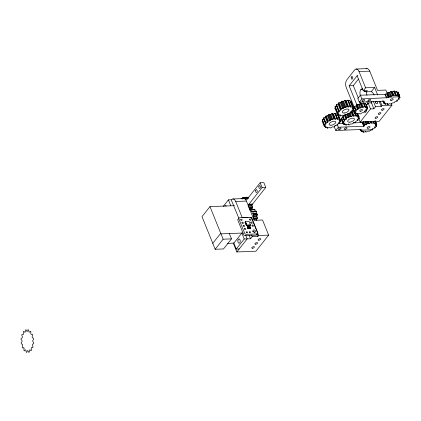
<?xml version="1.0" encoding="UTF-8"?>
<svg xmlns="http://www.w3.org/2000/svg" width="421" height="421" viewBox="0 0 421 421"><rect width="100%" height="100%" fill="white"/><g stroke="black" fill="none" stroke-linecap="round" stroke-linejoin="round"><path stroke-width="0.63" d="M245.843 223.025L245.311 222.862L245.764 222.883M246.011 223.409L245.501 223.34L245.985 223.377M246.201 223.883L245.696 223.814L246.18 223.856M246.417 224.446L245.98 224.525L246.369 224.504M246.601 224.861L246.075 224.761L246.564 224.803M247.032 225.324L247.174 225.682L247.111 225.214M247.527 225.203L247.653 225.667L247.553 225.193M248.479 225.167L248.606 225.63L248.506 225.156M248.958 225.151L249.085 225.609L248.979 225.135M242.564 199.017L242.754 197.444L243.149 197.296L243.743 198.575L244.133 198.57L244.648 197.275L245.048 197.412L245.338 198.98L245.701 199.244L246.464 198.428L246.78 199.643L260.141 182.767L263.83 182.625L265.767 187.413L252.574 204.08L251.932 205.385L252.642 207.79L251.779 208.232L249.321 208.327M396.782 99.982L397.203 101.029L396.671 101.419L395.272 101.535L394.688 101.871L394.43 102.724L392.062 103.029L391.241 103.945L390.556 104.124L390.009 103.561L387.52 104.524L387.562 103.729L387.052 103.677L385.552 104.313L385.115 104.182L384.694 103.134M387.246 93.662L385.041 94.278L360.376 95.23L357.797 98.482L359.281 102.156L361.855 98.898L388.151 97.672L388.73 97.33L387.246 93.662L387.509 92.809L389.878 92.509L390.699 91.594L391.383 91.415L391.93 91.973L394.419 91.01L394.377 91.804L396.819 91.357L398.303 95.025L397.677 95.935L399.703 96.067L398.587 96.951L398.65 97.267L399.95 97.277L399.882 97.646L398.255 98.756L399.145 99.119L396.866 100.372L397.203 101.029M398.303 95.025L395.861 95.472L395.903 94.678L394.419 91.01M356.971 114.307L357.218 113.459L354.977 113.523L355.861 112.286L354.561 112.27L356.334 110.765L355.619 110.297L356.024 109.886L358.097 109.15L356.661 105.592L356.724 104.792L359.234 104.319L360.739 103.224L362.723 107.339L364.728 106.492L365.286 106.524L365.044 107.371L365.465 107.523L367.28 107.308L366.312 108.218L366.402 108.544L367.696 108.555L367.628 108.928L365.923 110.065L366.638 110.534L364.16 111.681L364.102 112.481L363.476 112.817L362.281 112.696L360.081 114.049L359.534 113.491L358.892 113.554L357.529 114.338L356.971 114.307L356.492 113.123M358.097 109.15L358.16 108.35L356.724 104.792M252.916 213.894L253.8 214.31L253.9 215.026L253.216 216.036L253.795 218.615L257.368 218.478L256.794 215.894L257.478 214.889L257.373 214.173L256.489 213.757L252.916 213.894L252.989 211.731L252.705 211.184L251.842 211.616L251.479 211.231L251.305 209.616L250.916 209.39L250.311 210.547L249.895 210.532M385.115 104.182L385.741 103.271L383.72 103.14L384.836 102.25L384.773 101.94L383.473 101.924L384.262 101.193L359.281 102.156M353.124 108.718L354.629 107.623M366.191 105.371L366.259 105.003L367.696 108.555M256.489 213.757L256.284 211.047L251.479 211.231M251.779 208.232L251.653 208.879L249.195 208.974M248.458 228.05L247.974 228.619L247.353 227.077L247.669 226.677L249.937 226.587L250.558 228.129L250.237 228.529L247.974 228.619L248.458 228.05L250.558 228.129L248.506 228.166M338.905 122.248L339.363 123.379L338.968 123.79L337.447 124.148L336.974 124.527L337.132 125.253L335.232 125.632L333.5 127.1L332.585 126.753L330.959 127.863L330.285 127.995L329.917 127.347L329.311 127.4L327.396 128.168L327.622 127.321L325.638 127.779L324.817 126.468M325.27 127.595L326.065 126.679L324.354 126.674L324.233 126.368L325.486 125.179L324.291 125.053L324.438 124.669L325.933 124.016L326.196 123.621L325.465 123.164L325.859 122.753L327.859 122.016L325.649 116.207L327.543 115.833L329.275 114.359L330.848 114.507L331.816 113.602L332.49 113.465L332.864 114.112L333.464 114.059L335.379 113.291L337.432 118.375L337.205 119.217L339.189 118.764L339.558 118.943L338.768 119.859L339.005 120.101L340.478 119.864L340.594 120.174L339.363 121.022L339.347 121.364L340.536 121.485L340.389 121.874L338.631 122.916L339.363 123.379M352.009 109.96L352.498 111.17L352.103 111.576L350.582 111.933L350.104 112.312L350.261 113.044L347.751 113.733L347.309 114.617L346.636 114.891L345.72 114.544L344.089 115.649L343.42 115.78L343.047 115.138L342.447 115.191L340.531 115.959L340.757 115.112L338.773 115.564L337.916 114.18M338.405 115.386L339.194 114.47L337.484 114.465L337.368 114.154L338.6 113.307L338.616 112.965L337.426 112.844L337.574 112.454L339.063 111.802L339.331 111.412L338.6 110.949L338.994 110.544L340.989 109.807L338.395 103.034L340.289 102.661L342.02 101.193L343.594 101.34L344.562 100.43L345.236 100.298L345.609 100.94L346.209 100.887L348.125 100.124L350.567 106.16L350.34 107.008L352.324 106.55L352.693 106.734L351.898 107.65L352.14 107.887L353.608 107.655L353.729 107.96L352.493 108.813L352.477 109.155L353.672 109.276L353.524 109.665L351.767 110.707L352.498 111.17M357.529 119.275L357.955 120.322L355.561 121.469L355.719 122.195L353.824 122.574L352.093 124.042L350.519 123.895L349.551 124.805L348.877 124.937L348.509 124.29L347.904 124.342L345.988 125.111L346.215 124.263L345.762 124.163L344.231 124.721L343.226 122.969M353.193 108.35L356.024 115.317L355.798 116.159L357.782 115.707L358.15 115.886L357.355 116.801L357.597 117.043L359.071 116.806L359.187 117.117L357.95 117.964L357.939 118.306L359.129 118.427L358.981 118.817L357.224 119.859L357.955 120.322M388.73 97.33L388.988 96.477L387.509 92.809M256.468 220.399L256.478 218.715L257.368 218.478M365.66 131.484L363.676 132.273L363.139 132.22L363.465 131.352L363.039 131.226L361.507 131.736L360.329 129.436M373.569 121.464L373.99 122.511L373.669 123.374L375.627 122.995L375.958 123.195L375.085 124.111L375.285 124.369L376.727 124.195L376.8 124.516L375.511 125.342L375.453 125.695L376.579 125.879L376.39 126.274L374.574 127.274L375.216 127.784L372.78 128.868L372.838 129.631L372.238 129.989L370.975 129.936L369.128 131.384L368.296 130.984L365.933 132.168L365.512 131.115M323.881 118.933L322.239 119.974L324.291 125.053M339.063 111.802L336.626 105.76L335.132 106.418L334.984 106.802L337.426 112.844M342.883 121.995L344.525 120.959L343.041 117.285L341.399 118.327L342.883 121.995L344.073 122.122L342.826 123.311L342.941 123.616L344.657 123.621L343.862 124.537M327.859 122.016L327.701 121.285L330.211 120.601L330.653 119.711L331.327 119.443L332.243 119.785L333.869 118.68L334.542 118.548L334.916 119.19L335.516 119.138L337.432 118.375M340.989 109.807L340.831 109.076L343.347 108.386L343.783 107.502L344.462 107.229L345.378 107.576L347.004 106.471L347.672 106.339L348.046 106.981L350.567 106.16M344.525 120.959L344.788 120.564L344.057 120.106L344.452 119.696L345.973 119.338L346.451 118.959L346.294 118.227L346.872 117.859L348.804 117.543L349.241 116.654L351.493 116.533L353.135 115.491L353.503 116.133L356.024 115.317M250.258 228.14L249.664 226.566L247.969 226.661L248.616 228.171L250.258 228.14L249.664 226.566L247.969 226.661M335.395 125.416L334.29 126.81L335.774 130.484L338.347 127.226L363.776 126.247L364.354 125.858L364.297 125.095L364.896 124.742L366.159 124.795L367.322 123.595L368.007 123.348L368.838 123.742L371.201 122.564M248.39 206.395L248.243 205.527L248.885 204.222L262.078 187.555L265.767 187.413M234.476 205.664L209.963 206.606L202.001 216.668L215.168 249.264L223.509 248.943L231.476 238.881L229.319 233.55M223.241 206.416L228.419 199.875L231.397 199.764A5.736 3.184 87.8 0 1 235.702 201.485L246.427 201.07L254.2 220.315L262.541 219.994L268.656 235.123L255.91 251.221L236.849 251.958L233.192 242.912M241.08 198.901L241.401 198.496L242.633 198.449M212.773 243.338L220.741 233.276M215.168 249.264L223.135 239.202L231.476 238.881M356.982 105.192L349.151 85.805L357.119 75.743L357.803 75.717M245.022 222.151L245.49 221.562L249.064 221.425L250.5 224.982L250.037 225.572L246.459 225.709L245.022 222.151L245.738 222.125M349.151 85.805L353.319 85.642L358.497 79.101M246.459 225.709L246.927 225.124L250.5 224.982M233.865 243.127L241.828 233.066L244.222 238.991L236.26 249.053L233.865 243.127L227.608 243.37M247.88 226.63L248.374 228.445L249.821 228.545M247.848 227.14L247.353 227.077M249.616 226.987L249.937 226.587L249.279 227.082M357.119 75.743L363.207 90.82L365.596 87.8L374.622 87.452L377.669 94.988M236.849 251.958L247.201 238.875L245.764 235.323M364.286 90.747A4.299 2.389 87.8 0 1 364.533 91.562A8.962 4.973 87.8 0 1 366.438 91.841L367.375 90.657L363.207 90.82M244.222 238.991L250.548 238.749L252.211 236.649L257.889 236.428L258.615 235.513L268.656 235.123M366.438 91.841L371.296 91.652L374.622 87.452M366.138 105.518L368.133 103.003L371.875 102.861L371.632 102.266L371.238 102.282L373.874 108.802L370.527 108.928L360.171 122.011L358.466 117.791M371.238 102.282L371.906 101.445M373.874 108.802L375.537 106.702L381.21 106.481L381.942 105.566L391.977 105.176L391.298 103.492M391.977 105.176L379.232 121.274L360.171 122.011M231.24 199.964L238.912 218.352M247.958 225.24L248.127 225.645L248.064 225.177M388.988 96.477L391.362 96.177L392.861 95.083L393.414 95.641L395.903 94.678M358.16 108.35L360.671 107.871L362.176 106.776L362.723 107.339M361.176 131.531L362.049 130.615L360.408 130.536L359.987 129.489M325.807 116.933L323.412 118.08L325.465 123.164M338.552 103.766L336.158 104.913L338.6 110.949M346.294 118.227L344.81 114.559L344.967 115.291L342.578 116.438L344.057 120.106M356.661 105.592L354.182 106.739L355.619 110.297M353.503 116.133L351.651 111.823L350.982 111.954L350.009 112.865L351.493 116.533M353.166 122.932L362.292 122.579L362.87 122.19L364.354 125.858M335.048 108.423L334.927 108.118L335.748 107.55M341.463 119.948L341.342 119.643L342.168 119.075M360.408 130.536L360.334 130.21L361.455 129.494L335.774 130.484M352.024 112.465L354.54 111.649M361.286 103.782L363.849 102.966L365.286 106.524M370.775 121.516L371.475 123.248L373.99 122.511M246.443 197.302L246.838 197.154M352.693 106.734L349.883 100.514L348.351 101.066L350.793 107.108M367.28 107.308L365.565 103.519L364.028 103.966L365.465 107.523M397.008 92.352L398.019 92.125L398.219 92.399L399.703 96.067M337.442 114.944L338.426 114.786L340.594 120.174M250.285 228.093L248.616 228.171L248.011 226.624M356.103 69.044L366.991 68.612M354.566 108.139L346.283 87.636A5.736 3.184 87.8 0 1 346.762 79.885L354.724 69.823A5.736 3.184 87.8 0 1 359.029 71.538L369.749 71.128L377.526 90.368L385.862 90.047L387.536 94.183M360.897 89.505L362.755 89.431M364.533 91.562L365.649 91.52M388.778 97.188L398.776 96.804M338.821 123.485L344.036 123.279M360.334 130.21L372.664 129.736M243.149 197.296L248.737 197.27L245.048 197.412M242.754 197.444L244.601 197.375M246.464 198.428L248.306 198.354M232.776 198.986L243.67 198.559M244.133 198.57L245.359 198.523M246.811 198.828L248.043 198.78M248.885 204.222L252.574 204.08M248.927 204.522L252.616 204.38M248.243 205.527L251.932 205.385M248.264 206.227L251.953 206.085M252.7 207.074L249.011 207.216L248.953 207.932L252.642 207.79M249.3 209.253L252.874 209.116L249.506 209.379M250.916 209.39L254.489 209.253L254.884 209.479L255.058 211.089M251.305 209.616L254.884 209.479M252.989 211.731L256.568 211.595M252.695 213.242L256.273 213.105M253.8 214.31L257.373 214.173M253.9 215.026L257.478 214.889M253.216 216.036L256.794 215.894M253.231 216.778L256.805 216.641M248.074 217.52L242.275 217.746L235.702 201.485M250.011 217.446L251.3 217.399L255.984 228.992M253.905 217.925L257.478 217.789M253.5 218.831L256.478 218.715M253.9 219.441L256.284 219.352M247.669 226.677L249.937 226.587M220.978 233.871L243.022 233.018M236.26 249.053L239.239 248.937M249.774 228.429L250.237 228.529L249.821 227.503M335.153 114.138L337.505 113.865M353.824 110.197L353.54 109.965L354.977 113.523M398.019 92.125L399.503 95.793M398.466 93.609L399.95 97.277M398.398 93.978L399.882 97.646M396.387 91.22L397.866 94.888M398.719 98.067L399.145 99.119M394.887 91.857L396.372 95.53M394.588 92.331L395.861 95.472M393.814 91.031L395.298 94.704M392.561 91.873L394.04 95.546M391.93 91.973L393.414 95.641M391.383 91.415L392.861 95.083M390.699 91.594L392.177 95.262M389.878 92.509L391.362 96.177M389.22 92.746L390.704 96.414M388.167 92.504L389.646 96.172M386.667 94.004L388.151 97.672M385.262 94.12L386.746 97.788M385.041 94.278L386.525 97.951M387.699 103.455L388.125 104.503M387.094 103.477L387.52 104.524M383.047 100.877L383.473 101.924M382.857 100.787L383.92 103.408M380.263 101.414L381.942 105.566M379.058 101.151L381.21 106.481M373.395 101.403L375.537 106.702M359.029 71.538L365.596 87.8M375.453 121.048L376.727 124.195M368.133 103.003L370.527 108.928M375.316 120.848L376.8 124.516M375.111 121.101L375.958 123.195M374.779 120.895L375.627 122.995M376.158 124.826L376.579 125.879M375.964 125.226L376.39 126.274M374.858 123.321L375.285 124.369M373.669 122.453L374.09 123.5M373.032 121.411L373.453 122.458M365.565 103.519L367.001 107.076M366.433 105.96L367.628 108.928M374.79 126.737L375.216 127.784M371.422 121.648L372.059 123.221M360.376 95.23L361.855 98.898M366.159 109.349L366.638 110.534M363.291 102.934L364.728 106.492M365.76 109.76L366.238 110.944M370.117 121.622L370.538 122.669M372.417 128.584L372.838 129.631M361.928 103.724L363.365 107.276M368.649 121.474L369.496 123.569M360.739 103.224L362.176 106.776M367.991 121.648L368.838 123.742M353.319 85.642L358.376 98.161M360.066 102.335L360.544 103.524M360.055 103.403L361.492 106.955M367.159 121.248L368.007 123.348M366.475 121.501L367.322 123.595M359.234 104.319L360.671 107.871M365.517 121.353L366.791 124.495M358.539 104.576L359.976 108.134M364.891 121.648L366.159 124.795M357.35 104.455L358.787 108.008M363.628 121.595L364.896 124.742M363.023 121.953L364.297 125.095M356.103 105.981L357.54 109.539M362.365 122.564L363.849 126.232M362.292 122.579L363.776 126.247M357.797 113.665L359.187 117.117M354.587 106.329L356.024 109.886M357.303 113.791L358.15 115.886M358.708 117.38L359.129 118.427M354.866 108.213L356.066 111.181M356.934 113.607L357.782 115.707M358.555 117.769L358.981 118.817M353.729 107.96L351.172 101.614L351.288 101.924M362.718 131.168L363.139 132.22M353.182 108.065L353.672 109.276M349.883 100.514L352.324 106.55M354.061 110.791L356.25 116.259M353.035 108.455L353.524 109.665M353.603 109.902L354.561 112.27M353.977 111.623L355.461 115.291M357.134 119.68L357.561 120.732M360.871 130.163L361.507 131.736M352.624 112.412L354.108 116.08M347.562 100.098L350.004 106.134M351.651 111.823L353.135 115.491M350.982 111.954L352.461 115.622M346.209 100.887L348.651 106.929M345.609 100.94L348.046 106.981M345.236 100.298L347.672 106.339M344.562 100.43L347.004 106.471M349.351 113.06L350.835 116.728M348.651 113.238L349.919 116.385M343.594 101.34L346.036 107.376M347.972 113.512L349.241 116.654M342.936 101.535L345.378 107.576M347.32 113.875L348.804 117.543M342.02 101.193L344.462 107.229M346.704 114.186L348.188 117.854M341.347 101.461L343.783 107.502M340.905 102.35L343.347 108.386M345.388 114.191L346.872 117.859M340.289 102.661L342.731 108.702M344.967 115.291L346.451 118.959M348.456 123.89L348.877 124.937M344.489 115.67L345.973 119.338M338.973 102.666L341.415 108.707M338.395 103.034L340.831 109.076M342.973 116.028L344.788 120.564M338.074 104.145L340.515 110.186M345.567 124.063L345.988 125.111M336.553 104.503L338.994 110.544M341.552 117.938L343.031 121.611M343.599 123.148L344.231 124.721M340.042 114.749L340.531 115.959M341.342 119.643L342.941 123.616M335.132 106.418L337.574 112.454M337.731 114.428L339.558 118.943M340.084 120.359L340.536 121.485M334.927 108.118L339.189 118.764M339.931 120.748L340.389 121.874M335.837 114.801L337.663 119.317M334.816 113.265L336.868 118.348M333.464 114.059L335.516 119.138M337.079 124.084L338.347 127.226M332.864 114.112L334.916 119.19M332.49 113.465L334.542 118.548M331.816 113.602L333.869 118.68M330.848 114.507L332.9 119.59M330.19 114.707L332.243 119.785M329.275 114.359L331.327 119.443M328.601 114.633L330.653 119.711M328.159 115.517L330.211 120.601M327.543 115.833L329.596 120.911M326.228 115.838L328.28 120.916M325.649 116.207L327.701 121.285M325.328 117.317L327.38 122.395M323.807 117.675L325.859 122.753M324.107 119.496L325.933 124.016M326.943 127.037L327.396 128.168M322.386 119.585L324.438 124.669M324.354 126.674L322.181 121.285L322.302 121.595M260.141 182.767L262.078 187.555M256.221 229.582L258.615 235.513M256.931 234.06L257.889 236.428M249.748 224.861L250.037 225.572M251.5 234.881L252.211 236.649M247.769 227.061L248.39 228.603M245.49 221.562L246.927 225.124M249.121 235.218L250.548 238.749M228.419 199.875L230.813 205.806M209.963 206.606L223.135 239.202M338.426 114.786L338.542 115.091M333.716 116.796A3.584 1.621 -22 0 1 333.7 117.491M346.262 103.35A3.584 1.621 -22 0 1 346.504 104.14M339.842 105.65A3.584 1.621 -22 0 1 339.926 105.466M242.738 198.849A5.736 3.184 87.8 0 1 246.427 201.07M257.384 234.297A1.431 0.647 -22 0 1 257.926 234.134M252.832 231.392A1.363 0.953 38.4 0 1 254.347 232.571M366.06 68.902A5.736 3.184 87.8 0 1 369.749 71.128M366.054 110.57A1.363 0.758 87.8 0 1 365.47 112.349A1.363 0.758 87.8 0 1 364.591 110.881M360.555 95.778A4.299 2.389 87.8 0 1 360.223 90.857A4.299 2.389 87.8 0 1 362.67 88.836M360.802 103.84A8.962 4.973 87.8 0 1 360.481 102.166M366.996 95.283A4.299 2.389 87.8 0 1 366.565 91.567M367.591 104.403A8.962 4.973 87.8 0 1 366.98 101.435M371.296 91.652A8.962 4.973 87.8 0 1 374.09 95.062M224.914 206.095A2.152 1.195 87.8 0 1 226.261 206.095M352.524 114.765A3.584 1.621 -22 0 1 352.94 115.486M346.199 117.706A3.584 1.621 -22 0 1 346.262 117.175M238.581 219.046A1.416 0.989 38.4 0 0 237.876 220.262L243.622 234.486A1.416 0.989 38.4 0 0 245.275 235.613L255.994 235.197A1.416 0.989 38.4 0 0 256.699 233.981M252.779 231.213A1.431 1 38.4 0 1 254.531 232.639M24.013 348.23L23.929 350.351L24.386 350.877L25.386 349.804L25.865 350.151L26.244 352.203L26.77 352.388L27.444 350.688L27.954 350.682L28.733 352.356L29.249 352.167L29.496 350.098L29.954 349.746L31.017 350.788L31.443 350.251L31.233 348.135L31.57 347.483L32.754 347.73L33.027 346.936L32.38 345.088L32.549 344.236L33.68 343.657L33.754 342.72L32.775 341.42L32.749 340.505L33.643 339.184L33.512 338.247L32.349 337.7L32.128 336.858L32.659 334.995L32.338 334.2L31.17 334.485L30.791 333.842L30.875 331.722L30.417 331.195L29.417 332.269L28.938 331.927L28.56 329.869L28.033 329.69L27.36 331.385L26.849 331.395L26.07 329.717L25.555 329.911L25.307 331.974L24.844 332.332L23.781 331.285L23.36 331.822L23.571 333.942L23.229 334.595L22.045 334.342L21.776 335.142L22.418 336.989L22.25 337.837L21.124 338.416L21.05 339.352L22.029 340.652L22.055 341.568L21.161 342.889L21.292 343.825L22.455 344.373L22.676 345.22L22.145 347.083L22.46 347.872L23.634 347.588L24.013 348.23M247.411 227.777L247.79 227.966L247.411 227.777M250.321 217.347L239.602 217.762A1.416 0.989 38.4 0 0 238.896 218.978L244.643 233.197A1.416 0.989 38.4 0 0 246.29 234.323L257.015 233.913A1.416 0.989 38.4 0 0 257.72 232.697L251.974 218.473A1.416 0.989 38.4 0 0 250.321 217.347M331.027 125.237A3.584 1.621 -22 0 0 335.816 122.037A3.584 1.621 -22 0 0 330.517 122.432A3.584 1.621 -22 0 0 331.027 125.237M344.162 113.028A3.584 1.621 -22 0 0 348.951 109.828A3.584 1.621 -22 0 0 343.647 110.218A3.584 1.621 -22 0 0 344.162 113.028M255.7 244.212A1.431 0.647 -22 0 0 257.615 242.928A1.431 0.647 -22 0 0 255.494 243.085A1.431 0.647 -22 0 0 255.7 244.212M252.511 248.232A1.431 0.647 -22 0 0 254.426 246.953A1.431 0.647 -22 0 0 252.305 247.111A1.431 0.647 -22 0 0 252.511 248.232M258.883 240.186A1.431 0.647 -22 0 0 260.799 238.907A1.431 0.647 -22 0 0 258.678 239.06A1.431 0.647 -22 0 0 258.883 240.186M351.256 77.148A1.363 0.758 87.8 0 0 351.988 79.169A1.363 0.758 87.8 0 0 352.566 77.106A1.363 0.758 87.8 0 0 351.256 77.148M379.021 114.265A1.431 0.647 -22 0 0 380.937 112.986A1.431 0.647 -22 0 0 378.816 113.138A1.431 0.647 -22 0 0 379.021 114.265M375.837 118.285A1.431 0.647 -22 0 0 377.753 117.006A1.431 0.647 -22 0 0 375.632 117.164A1.431 0.647 -22 0 0 375.837 118.285M382.21 110.239A1.431 0.647 -22 0 0 384.126 108.96A1.431 0.647 -22 0 0 382.005 109.118A1.431 0.647 -22 0 0 382.21 110.239M375.458 102.787A1.363 0.953 38.4 0 0 377.569 103.413A1.363 0.953 38.4 0 0 376.485 101.503A1.363 0.953 38.4 0 0 375.458 102.787M237.97 240.017A2.152 1.195 87.8 0 0 239.123 243.206A2.152 1.195 87.8 0 0 240.038 239.954A2.152 1.195 87.8 0 0 237.97 240.017M339.142 129.547A1.431 0.647 -22 0 0 341.057 128.268A1.431 0.647 -22 0 0 338.937 128.426A1.431 0.647 -22 0 0 339.142 129.547M345.099 129.321A1.431 0.647 -22 0 0 347.015 128.042A1.431 0.647 -22 0 0 344.894 128.195A1.431 0.647 -22 0 0 345.099 129.321M367.959 128.242A1.547 0.7 -22 0 0 370.027 126.858A1.547 0.7 -22 0 0 367.738 127.026A1.547 0.7 -22 0 0 367.959 128.242M362.765 101.224A1.431 0.647 -22 0 0 364.686 99.945A1.431 0.647 -22 0 0 362.56 100.103A1.431 0.647 -22 0 0 362.765 101.224M368.722 100.993A1.431 0.647 -22 0 0 370.643 99.714A1.431 0.647 -22 0 0 368.517 99.872A1.431 0.647 -22 0 0 368.722 100.993M391.093 100.461A1.558 0.705 -22 0 0 393.177 99.067A1.558 0.705 -22 0 0 390.872 99.24A1.558 0.705 -22 0 0 391.093 100.461M349.619 122.179A3.584 1.621 -22 0 0 354.408 118.98A3.584 1.621 -22 0 0 349.104 119.375A3.584 1.621 -22 0 0 349.619 122.179M360.529 111.26A1.505 0.679 -22 0 0 362.539 109.913A1.505 0.679 -22 0 0 360.313 110.081A1.505 0.679 -22 0 0 360.529 111.26M240.801 219.925A0.789 0.553 38.4 0 0 242.022 220.346A0.789 0.553 38.4 0 0 241.454 219.225A0.789 0.553 38.4 0 0 240.801 219.925M249.637 219.736A0.789 0.553 38.4 0 0 250.863 220.157A0.789 0.553 38.4 0 0 250.29 219.041A0.789 0.553 38.4 0 0 249.637 219.736M242.017 222.935A0.789 0.553 38.4 0 0 243.243 223.356A0.789 0.553 38.4 0 0 242.67 222.235A0.789 0.553 38.4 0 0 242.017 222.935M250.853 222.751A0.789 0.553 38.4 0 0 252.079 223.167A0.789 0.553 38.4 0 0 251.505 222.051A0.789 0.553 38.4 0 0 250.853 222.751M243.233 225.945A0.789 0.553 38.4 0 0 244.459 226.366A0.789 0.553 38.4 0 0 243.885 225.246A0.789 0.553 38.4 0 0 243.233 225.945M252.074 225.761A0.789 0.553 38.4 0 0 253.295 226.177A0.789 0.553 38.4 0 0 252.721 225.061A0.789 0.553 38.4 0 0 252.074 225.761M244.454 228.956A0.789 0.553 38.4 0 0 245.675 229.377A0.789 0.553 38.4 0 0 245.101 228.261A0.789 0.553 38.4 0 0 244.454 228.956M253.147 231.276A1.431 1 38.4 0 0 255.368 232.039A1.431 1 38.4 0 0 254.326 230.008A1.431 1 38.4 0 0 253.147 231.276M249.385 232.276A0.716 0.5 38.4 0 0 250.5 232.66A0.716 0.5 38.4 0 0 249.979 231.639A0.716 0.5 38.4 0 0 249.385 232.276M246.359 232.392A0.716 0.5 38.4 0 0 247.474 232.776A0.716 0.5 38.4 0 0 246.953 231.76A0.716 0.5 38.4 0 0 246.359 232.392M258.91 186.335A1.431 0.795 87.8 0 0 259.678 188.461A1.431 0.795 87.8 0 0 260.289 186.292A1.431 0.795 87.8 0 0 258.91 186.335M255.726 190.36A1.431 0.795 87.8 0 0 256.494 192.486A1.431 0.795 87.8 0 0 257.105 190.313A1.431 0.795 87.8 0 0 255.726 190.36"/></g></svg>
